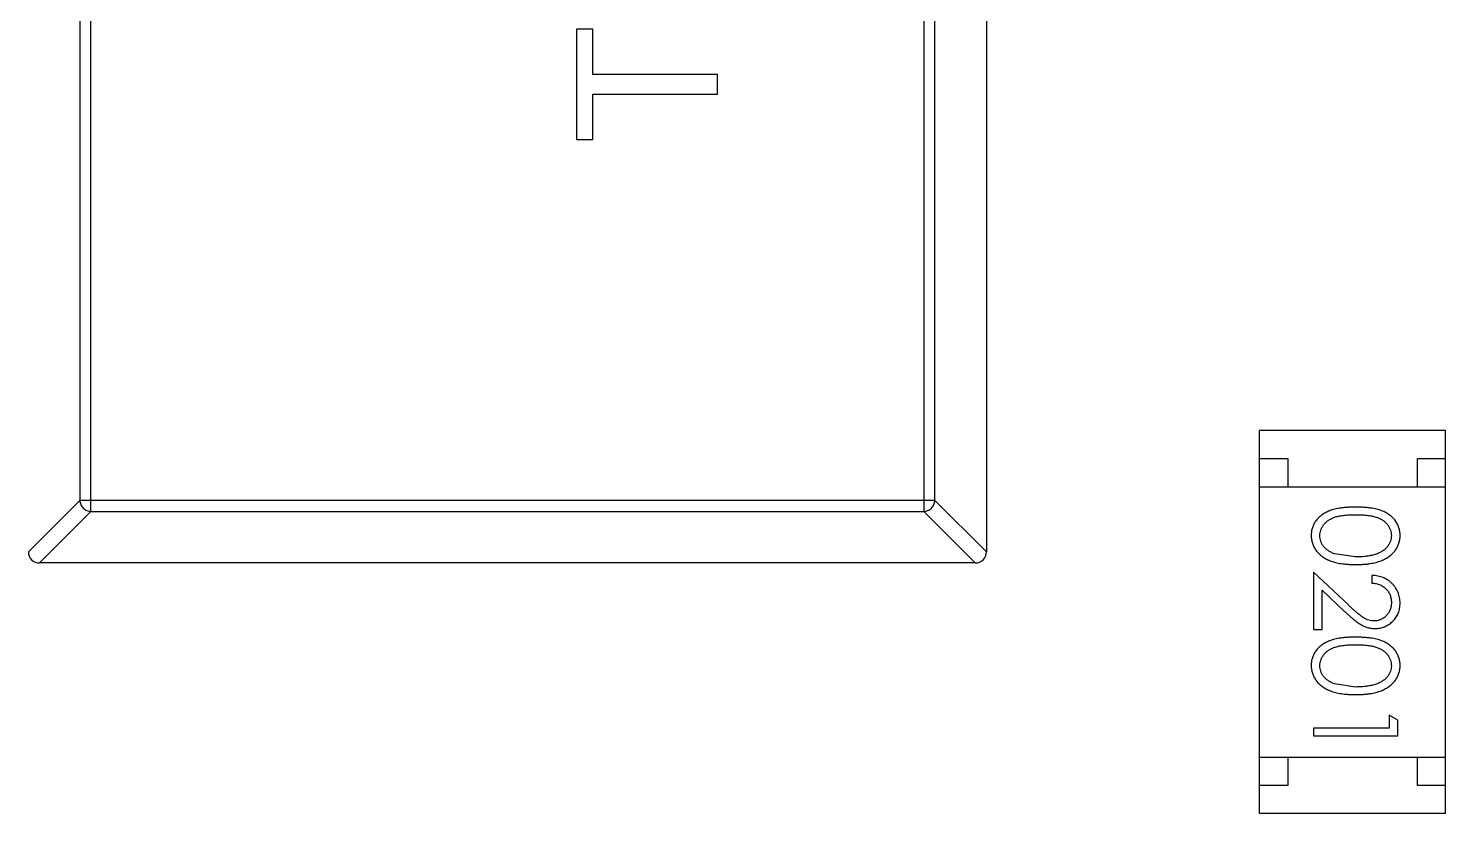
# Model space of a CAD drawing. Header units: inches. Extents: x 246 to 500, y -220 to -17.
# Drawn here: x 435.49 to 438.005, y -150.553 to -149.16 of the extents above; entities that cross this region are included whole.
import ezdxf

# ---------------------------------------------------------------- set-up
doc = ezdxf.new("R2010")
doc.units = ezdxf.units.IN
doc.header["$LTSCALE"] = 1.21
doc.header["$MEASUREMENT"] = 0
doc.layers.get('0').update_dxf_attribs({"linetype": 'CONTINUOUS'})

msp = doc.modelspace()

# ---------------------------------------------------------------- linework, layer by layer
at = {"color": 7, "linetype": 'Continuous'}
for p, q in [((437.19, -147.1287), (437.19, -150.0887)), ((435.6011, -150.0173), (435.6011, -147.2001)), ((437.0789, -147.2001), (437.0789, -150.0173)), ((435.5814, -147.2198), (435.5814, -149.9976)), ((437.0986, -149.9976), (437.0986, -147.2198)), ((436.4628, -149.1616), (436.4628, -149.3571)), ((436.4916, -149.1616), (436.4628, -149.1616)), ((436.4916, -149.2417), (436.4916, -149.1616)), ((436.7128, -149.2417), (436.4916, -149.2417)), ((436.7128, -149.2769), (436.7128, -149.2417)), ((436.4916, -149.3571), (436.4916, -149.2769)), ((436.4916, -149.2769), (436.7128, -149.2769)), ((436.4628, -149.3571), (436.4916, -149.3571)), ((437.675, -150.5535), (437.675, -149.8735)), ((438.005, -149.8735), (437.675, -149.8735)), ((438.005, -150.5535), (438.005, -149.8735)), ((437.675, -149.9235), (437.725, -149.9235)), ((437.725, -149.9235), (437.725, -149.9735)), ((437.955, -149.9735), (437.955, -149.9235)), ((437.955, -149.9235), (438.005, -149.9235)), ((437.675, -149.9735), (438.005, -149.9735)), ((435.49, -150.089), (435.5814, -149.9976)), ((435.6011, -150.0173), (435.5097, -150.1087)), ((437.0986, -149.9976), (435.5814, -149.9976)), ((435.6011, -150.0173), (437.0789, -150.0173)), ((437.1703, -150.1087), (437.0789, -150.0173)), ((437.0986, -149.9976), (437.19, -150.089)), ((437.8453, -150.098), (437.8076, -150.0923)), ((437.17, -150.1087), (435.51, -150.1087)), ((437.8324, -150.1831), (437.7703, -150.1249)), ((437.7703, -150.1249), (437.7703, -150.2268)), ((437.8742, -150.1307), (437.8742, -150.1442)), ((437.7857, -150.157), (437.8258, -150.1946)), ((437.7857, -150.2268), (437.7857, -150.157)), ((437.7703, -150.2268), (437.7857, -150.2268)), ((437.8453, -150.3288), (437.8076, -150.3231)), ((437.9203, -150.3876), (437.9049, -150.3788)), ((437.9049, -150.3788), (437.9049, -150.4018)), ((437.9203, -150.4153), (437.9203, -150.3876)), ((437.9049, -150.4018), (437.7703, -150.4018)), ((437.7703, -150.4018), (437.7703, -150.4153)), ((437.7703, -150.4153), (437.9203, -150.4153)), ((437.675, -150.4535), (438.005, -150.4535)), ((437.725, -150.4535), (437.725, -150.5035)), ((437.955, -150.5035), (437.955, -150.4535)), ((437.725, -150.5035), (437.675, -150.5035)), ((438.005, -150.5035), (437.955, -150.5035)), ((438.005, -150.5535), (437.675, -150.5535))]:
    msp.add_line(p, q, dxfattribs=at)
for centre, start, end in [((435.51, -150.0887), 179.9999, 269.9999), ((437.17, -150.0887), 269.9999, 359.9999)]:
    msp.add_arc(centre, 0.02, start, end, dxfattribs=at)
for points, knots in [([(435.5814, -149.9976), (435.5815, -150.0001), (435.5827, -150.0052), (435.5871, -150.0116), (435.5935, -150.016), (435.5986, -150.0172), (435.6011, -150.0173)], [0, 0, 0, 0, 0.249032, 0.5, 0.750968, 1, 1, 1, 1]), ([(437.0789, -150.0173), (437.0814, -150.0172), (437.0865, -150.0161), (437.093, -150.0116), (437.0974, -150.0052), (437.0985, -150.0001), (437.0986, -149.9976)], [0, 0, 0, 0, 0.249032, 0.5, 0.750968, 1, 1, 1, 1]), ([(437.8453, -150.0095), (437.8429, -150.0096), (437.8382, -150.0096), (437.8315, -150.0099), (437.8251, -150.0104), (437.8192, -150.0111), (437.8136, -150.012), (437.8085, -150.0131), (437.8038, -150.0144), (437.7994, -150.0159), (437.7954, -150.0176), (437.7917, -150.0194), (437.7882, -150.0215), (437.785, -150.0236), (437.7821, -150.0259), (437.7793, -150.0284), (437.7769, -150.0311), (437.7747, -150.0339), (437.7728, -150.0368), (437.7711, -150.0398), (437.7696, -150.0429), (437.7685, -150.0461), (437.7676, -150.0494), (437.7669, -150.0527), (437.7665, -150.0562), (437.7665, -150.0585), (437.7665, -150.0597)], [0, 0, 0, 0, 0.068113, 0.132564, 0.193427, 0.250218, 0.303569, 0.353576, 0.400235, 0.443586, 0.484619, 0.524292, 0.56238, 0.599049, 0.63494, 0.669782, 0.704009, 0.737842, 0.771098, 0.803896, 0.836415, 0.868639, 0.900715, 0.933378, 0.966213, 1, 1, 1, 1]), ([(437.9242, -150.0597), (437.9241, -150.0585), (437.9241, -150.0562), (437.9237, -150.0527), (437.923, -150.0493), (437.9221, -150.0461), (437.9209, -150.0428), (437.9195, -150.0397), (437.9178, -150.0367), (437.9158, -150.0337), (437.9136, -150.0309), (437.9112, -150.0283), (437.9084, -150.0258), (437.9055, -150.0235), (437.9022, -150.0213), (437.8988, -150.0193), (437.8951, -150.0175), (437.8911, -150.0158), (437.8868, -150.0143), (437.8821, -150.013), (437.877, -150.0119), (437.8715, -150.0111), (437.8655, -150.0104), (437.8591, -150.0099), (437.8523, -150.0096), (437.8477, -150.0096), (437.8453, -150.0095)], [0, 0, 0, 0, 0.033742, 0.066533, 0.099153, 0.13154, 0.164087, 0.196563, 0.229707, 0.263315, 0.297504, 0.331686, 0.366482, 0.4021, 0.438958, 0.476748, 0.515985, 0.556589, 0.599519, 0.645765, 0.695487, 0.748721, 0.805687, 0.866754, 0.931405, 1, 1, 1, 1]), ([(437.7819, -150.0601), (437.7819, -150.0585), (437.7821, -150.0552), (437.7834, -150.0503), (437.7855, -150.0456), (437.7879, -150.0418), (437.7902, -150.039), (437.7921, -150.0369), (437.7942, -150.035), (437.7965, -150.0332), (437.7991, -150.0316), (437.8018, -150.0301), (437.8047, -150.0288), (437.8078, -150.0275), (437.8112, -150.0264), (437.815, -150.0255), (437.8191, -150.0248), (437.8236, -150.0241), (437.8285, -150.0236), (437.8338, -150.0233), (437.8394, -150.023), (437.8433, -150.023), (437.8453, -150.023)], [0, 0, 0, 0, 0.060034, 0.120278, 0.182348, 0.247919, 0.281641, 0.315701, 0.350322, 0.385703, 0.421819, 0.459196, 0.497866, 0.538301, 0.58121, 0.628183, 0.679403, 0.734699, 0.794074, 0.858416, 0.927049, 1, 1, 1, 1]), ([(437.8453, -150.023), (437.8473, -150.023), (437.8512, -150.023), (437.8569, -150.0233), (437.8622, -150.0236), (437.8671, -150.0241), (437.8716, -150.0247), (437.8757, -150.0256), (437.8795, -150.0265), (437.8829, -150.0276), (437.886, -150.0288), (437.8889, -150.0302), (437.8916, -150.0317), (437.8941, -150.0333), (437.8965, -150.035), (437.8986, -150.0369), (437.9005, -150.0389), (437.9028, -150.0418), (437.9051, -150.0456), (437.9073, -150.0503), (437.9085, -150.0552), (437.9087, -150.0585), (437.9088, -150.0601)], [0, 0, 0, 0, 0.073302, 0.142286, 0.206253, 0.266017, 0.321612, 0.372532, 0.419497, 0.462398, 0.502825, 0.541489, 0.579034, 0.615143, 0.650298, 0.684912, 0.718701, 0.752189, 0.817245, 0.879117, 0.939613, 1, 1, 1, 1]), ([(437.7665, -150.0597), (437.7665, -150.0609), (437.7665, -150.0633), (437.767, -150.0668), (437.7676, -150.0702), (437.7686, -150.0736), (437.7698, -150.0768), (437.7712, -150.08), (437.773, -150.0831), (437.7749, -150.0861), (437.7772, -150.089), (437.7797, -150.0917), (437.7825, -150.0943), (437.7856, -150.0967), (437.7889, -150.099), (437.7924, -150.1011), (437.7962, -150.103), (437.8003, -150.1048), (437.8047, -150.1064), (437.8094, -150.1077), (437.8145, -150.1089), (437.82, -150.1098), (437.8258, -150.1105), (437.832, -150.1111), (437.8385, -150.1114), (437.843, -150.1114), (437.8453, -150.1115)], [0, 0, 0, 0, 0.033824, 0.067298, 0.10028, 0.133019, 0.165736, 0.198792, 0.232372, 0.266409, 0.301016, 0.336196, 0.371972, 0.408574, 0.446394, 0.485225, 0.525372, 0.567224, 0.611081, 0.65775, 0.70702, 0.759235, 0.814484, 0.873227, 0.934937, 1, 1, 1, 1]), ([(437.8076, -150.0923), (437.8066, -150.0919), (437.8045, -150.0912), (437.8016, -150.0898), (437.7989, -150.0884), (437.7963, -150.0868), (437.794, -150.085), (437.7919, -150.0832), (437.79, -150.0812), (437.7877, -150.0784), (437.7854, -150.0747), (437.7834, -150.07), (437.7821, -150.0651), (437.7819, -150.0618), (437.7819, -150.0601)], [0, 0, 0, 0, 0.075949, 0.148549, 0.218996, 0.286119, 0.351826, 0.416074, 0.478265, 0.540325, 0.660405, 0.774606, 0.887187, 1, 1, 1, 1]), ([(437.8453, -150.1115), (437.8476, -150.1114), (437.8521, -150.1114), (437.8586, -150.1111), (437.8648, -150.1106), (437.8707, -150.1098), (437.8761, -150.1088), (437.8813, -150.1077), (437.886, -150.1063), (437.8904, -150.1047), (437.8945, -150.1029), (437.8984, -150.101), (437.9019, -150.0988), (437.9052, -150.0966), (437.9082, -150.0942), (437.911, -150.0916), (437.9135, -150.0889), (437.9158, -150.086), (437.9178, -150.083), (437.9195, -150.0799), (437.9209, -150.0768), (437.9221, -150.0735), (437.923, -150.0702), (437.9237, -150.0668), (437.9241, -150.0633), (437.9241, -150.0609), (437.9242, -150.0597)], [0, 0, 0, 0, 0.065278, 0.127205, 0.186168, 0.241675, 0.294115, 0.343609, 0.390387, 0.434463, 0.476646, 0.517002, 0.555936, 0.593716, 0.630057, 0.665601, 0.700745, 0.734917, 0.768681, 0.802087, 0.834849, 0.867433, 0.900138, 0.932806, 0.966212, 1, 1, 1, 1]), ([(437.9088, -150.0601), (437.9087, -150.0618), (437.9085, -150.0651), (437.9073, -150.0699), (437.9051, -150.0746), (437.9028, -150.0783), (437.9005, -150.0812), (437.8985, -150.0832), (437.8963, -150.0852), (437.8938, -150.087), (437.8911, -150.0887), (437.8881, -150.0902), (437.885, -150.0917), (437.8815, -150.093), (437.8779, -150.0942), (437.874, -150.0952), (437.8698, -150.096), (437.8654, -150.0968), (437.8607, -150.0973), (437.8558, -150.0978), (437.8506, -150.0979), (437.8471, -150.098), (437.8453, -150.098)], [0, 0, 0, 0, 0.059689, 0.119507, 0.181075, 0.246162, 0.279894, 0.314468, 0.350403, 0.387474, 0.426147, 0.466624, 0.508745, 0.553328, 0.600058, 0.649177, 0.700552, 0.754894, 0.811825, 0.871514, 0.934319, 1, 1, 1, 1]), ([(437.9242, -150.1796), (437.9241, -150.1779), (437.9241, -150.1746), (437.9234, -150.1698), (437.9223, -150.1652), (437.9207, -150.1608), (437.9187, -150.1565), (437.9163, -150.1525), (437.9135, -150.1487), (437.9101, -150.1451), (437.9065, -150.1419), (437.9026, -150.139), (437.8985, -150.1366), (437.8941, -150.1345), (437.8895, -150.1329), (437.8846, -150.1318), (437.8795, -150.131), (437.876, -150.1308), (437.8742, -150.1307)], [0, 0, 0, 0, 0.06445, 0.126725, 0.187421, 0.247417, 0.306749, 0.366595, 0.427749, 0.490235, 0.553031, 0.614805, 0.676505, 0.738096, 0.801021, 0.864897, 0.931209, 1, 1, 1, 1]), ([(437.8742, -150.1442), (437.8755, -150.1443), (437.8781, -150.1445), (437.8819, -150.1453), (437.8854, -150.1462), (437.8888, -150.1474), (437.8918, -150.149), (437.8947, -150.1507), (437.8973, -150.1527), (437.8997, -150.155), (437.9018, -150.1574), (437.9037, -150.16), (437.9053, -150.1628), (437.9065, -150.1658), (437.9075, -150.1688), (437.9083, -150.1721), (437.9087, -150.1754), (437.9087, -150.1777), (437.9088, -150.1789)], [0, 0, 0, 0, 0.073648, 0.143686, 0.210962, 0.275557, 0.338064, 0.399311, 0.4594, 0.51934, 0.579024, 0.637809, 0.695959, 0.754122, 0.813113, 0.873453, 0.935561, 1, 1, 1, 1]), ([(437.8258, -150.1946), (437.8273, -150.196), (437.8303, -150.1988), (437.8346, -150.2027), (437.8388, -150.2063), (437.8426, -150.2095), (437.8462, -150.2123), (437.8496, -150.2148), (437.8528, -150.2169), (437.8566, -150.2192), (437.8614, -150.2216), (437.8673, -150.2235), (437.8733, -150.2247), (437.8775, -150.2248), (437.8796, -150.2249)], [0, 0, 0, 0, 0.09953, 0.192079, 0.277712, 0.357454, 0.429648, 0.495771, 0.555538, 0.608657, 0.707578, 0.804328, 0.901298, 1, 1, 1, 1]), ([(437.8784, -150.2115), (437.8767, -150.2114), (437.8735, -150.2113), (437.8687, -150.2102), (437.8641, -150.2085), (437.8603, -150.2066), (437.8571, -150.2045), (437.8545, -150.2026), (437.8515, -150.2003), (437.8482, -150.1976), (437.8447, -150.1945), (437.8409, -150.1911), (437.8367, -150.1872), (437.8339, -150.1845), (437.8324, -150.1831)], [0, 0, 0, 0, 0.088014, 0.174976, 0.2638, 0.355443, 0.406413, 0.465519, 0.533076, 0.609353, 0.693899, 0.787171, 0.889197, 1, 1, 1, 1]), ([(437.9088, -150.1789), (437.9087, -150.18), (437.9087, -150.1822), (437.9083, -150.1855), (437.9076, -150.1886), (437.9066, -150.1915), (437.9053, -150.1944), (437.9038, -150.1971), (437.9019, -150.1996), (437.8998, -150.2021), (437.8976, -150.2043), (437.8951, -150.2062), (437.8926, -150.2078), (437.89, -150.2092), (437.8872, -150.2102), (437.8844, -150.2109), (437.8814, -150.2114), (437.8794, -150.2114), (437.8784, -150.2115)], [0, 0, 0, 0, 0.068027, 0.133505, 0.19695, 0.26027, 0.322741, 0.384982, 0.448465, 0.513424, 0.578224, 0.640011, 0.700094, 0.760067, 0.819012, 0.877878, 0.938035, 1, 1, 1, 1]), ([(437.8796, -150.2249), (437.8811, -150.2249), (437.884, -150.2248), (437.8883, -150.2242), (437.8924, -150.2232), (437.8965, -150.2219), (437.9003, -150.2201), (437.904, -150.2179), (437.9076, -150.2154), (437.9109, -150.2124), (437.9141, -150.2092), (437.9167, -150.2057), (437.919, -150.2019), (437.921, -150.1979), (437.9224, -150.1937), (437.9234, -150.1892), (437.9241, -150.1845), (437.9241, -150.1813), (437.9242, -150.1796)], [0, 0, 0, 0, 0.06271, 0.123347, 0.183401, 0.242828, 0.302097, 0.36242, 0.423725, 0.487032, 0.550491, 0.612709, 0.674265, 0.73617, 0.799211, 0.863483, 0.930525, 1, 1, 1, 1]), ([(437.8453, -150.2403), (437.8429, -150.2403), (437.8382, -150.2403), (437.8315, -150.2407), (437.8251, -150.2411), (437.8192, -150.2419), (437.8136, -150.2428), (437.8085, -150.2438), (437.8038, -150.2452), (437.7994, -150.2467), (437.7954, -150.2484), (437.7917, -150.2502), (437.7882, -150.2522), (437.785, -150.2544), (437.7821, -150.2567), (437.7793, -150.2592), (437.7769, -150.2618), (437.7747, -150.2646), (437.7728, -150.2676), (437.7711, -150.2706), (437.7696, -150.2737), (437.7685, -150.2769), (437.7676, -150.2801), (437.7669, -150.2835), (437.7665, -150.2869), (437.7665, -150.2893), (437.7665, -150.2905)], [0, 0, 0, 0, 0.068113, 0.132564, 0.193427, 0.250218, 0.303569, 0.353576, 0.400235, 0.443586, 0.484619, 0.524292, 0.56238, 0.599049, 0.63494, 0.669782, 0.704009, 0.737842, 0.771098, 0.803896, 0.836415, 0.868639, 0.900715, 0.933378, 0.966213, 1, 1, 1, 1]), ([(437.9242, -150.2905), (437.9241, -150.2893), (437.9241, -150.2869), (437.9237, -150.2835), (437.923, -150.2801), (437.9221, -150.2768), (437.9209, -150.2736), (437.9195, -150.2705), (437.9178, -150.2675), (437.9158, -150.2645), (437.9136, -150.2617), (437.9112, -150.259), (437.9084, -150.2566), (437.9055, -150.2542), (437.9022, -150.2521), (437.8988, -150.2501), (437.8951, -150.2482), (437.8911, -150.2466), (437.8868, -150.2451), (437.8821, -150.2438), (437.877, -150.2427), (437.8715, -150.2418), (437.8655, -150.2412), (437.8591, -150.2407), (437.8523, -150.2403), (437.8477, -150.2403), (437.8453, -150.2403)], [0, 0, 0, 0, 0.033742, 0.066533, 0.099153, 0.13154, 0.164087, 0.196563, 0.229707, 0.263315, 0.297504, 0.331686, 0.366482, 0.4021, 0.438958, 0.476748, 0.515985, 0.556589, 0.599519, 0.645765, 0.695487, 0.748721, 0.805687, 0.866754, 0.931405, 1, 1, 1, 1]), ([(437.7819, -150.2909), (437.7819, -150.2893), (437.7821, -150.286), (437.7834, -150.2811), (437.7855, -150.2763), (437.7879, -150.2726), (437.7902, -150.2697), (437.7921, -150.2677), (437.7942, -150.2658), (437.7965, -150.264), (437.7991, -150.2624), (437.8018, -150.2609), (437.8047, -150.2595), (437.8078, -150.2583), (437.8112, -150.2572), (437.815, -150.2563), (437.8191, -150.2555), (437.8236, -150.2549), (437.8285, -150.2544), (437.8338, -150.254), (437.8394, -150.2538), (437.8433, -150.2538), (437.8453, -150.2538)], [0, 0, 0, 0, 0.060034, 0.120278, 0.182348, 0.247919, 0.281641, 0.315701, 0.350322, 0.385703, 0.421819, 0.459196, 0.497866, 0.538301, 0.58121, 0.628183, 0.679403, 0.734699, 0.794074, 0.858416, 0.927049, 1, 1, 1, 1]), ([(437.8453, -150.2538), (437.8473, -150.2538), (437.8512, -150.2538), (437.8569, -150.254), (437.8622, -150.2544), (437.8671, -150.2549), (437.8716, -150.2555), (437.8757, -150.2563), (437.8795, -150.2572), (437.8829, -150.2583), (437.886, -150.2596), (437.8889, -150.2609), (437.8916, -150.2624), (437.8941, -150.2641), (437.8965, -150.2658), (437.8986, -150.2677), (437.9005, -150.2697), (437.9028, -150.2726), (437.9051, -150.2763), (437.9073, -150.281), (437.9085, -150.2859), (437.9087, -150.2892), (437.9088, -150.2909)], [0, 0, 0, 0, 0.073302, 0.142286, 0.206253, 0.266017, 0.321612, 0.372532, 0.419497, 0.462398, 0.502825, 0.541489, 0.579034, 0.615143, 0.650298, 0.684912, 0.718701, 0.752189, 0.817245, 0.879117, 0.939613, 1, 1, 1, 1]), ([(437.7665, -150.2905), (437.7665, -150.2916), (437.7665, -150.294), (437.767, -150.2975), (437.7676, -150.301), (437.7686, -150.3043), (437.7698, -150.3076), (437.7712, -150.3108), (437.773, -150.3139), (437.7749, -150.3169), (437.7772, -150.3198), (437.7797, -150.3225), (437.7825, -150.3251), (437.7856, -150.3275), (437.7889, -150.3298), (437.7924, -150.3318), (437.7962, -150.3338), (437.8003, -150.3355), (437.8047, -150.3372), (437.8094, -150.3385), (437.8145, -150.3397), (437.82, -150.3406), (437.8258, -150.3413), (437.832, -150.3419), (437.8385, -150.3421), (437.843, -150.3422), (437.8453, -150.3422)], [0, 0, 0, 0, 0.033824, 0.067298, 0.10028, 0.133019, 0.165736, 0.198792, 0.232372, 0.266409, 0.301016, 0.336196, 0.371972, 0.408574, 0.446394, 0.485225, 0.525372, 0.567224, 0.611081, 0.65775, 0.70702, 0.759235, 0.814484, 0.873227, 0.934937, 1, 1, 1, 1]), ([(437.8076, -150.3231), (437.8066, -150.3227), (437.8045, -150.3219), (437.8016, -150.3206), (437.7989, -150.3191), (437.7963, -150.3175), (437.794, -150.3158), (437.7919, -150.3139), (437.79, -150.3119), (437.7877, -150.3091), (437.7854, -150.3054), (437.7834, -150.3007), (437.7821, -150.2959), (437.7819, -150.2926), (437.7819, -150.2909)], [0, 0, 0, 0, 0.075949, 0.148549, 0.218996, 0.286119, 0.351826, 0.416074, 0.478265, 0.540325, 0.660405, 0.774606, 0.887187, 1, 1, 1, 1]), ([(437.8453, -150.3422), (437.8476, -150.3422), (437.8521, -150.3421), (437.8586, -150.3419), (437.8648, -150.3413), (437.8707, -150.3406), (437.8761, -150.3396), (437.8813, -150.3385), (437.886, -150.337), (437.8904, -150.3355), (437.8945, -150.3336), (437.8984, -150.3317), (437.9019, -150.3296), (437.9052, -150.3274), (437.9082, -150.3249), (437.911, -150.3224), (437.9135, -150.3197), (437.9158, -150.3168), (437.9178, -150.3138), (437.9195, -150.3107), (437.9209, -150.3075), (437.9221, -150.3043), (437.923, -150.301), (437.9237, -150.2975), (437.9241, -150.294), (437.9241, -150.2916), (437.9242, -150.2905)], [0, 0, 0, 0, 0.065278, 0.127205, 0.186168, 0.241675, 0.294115, 0.343609, 0.390387, 0.434463, 0.476646, 0.517002, 0.555936, 0.593716, 0.630057, 0.665601, 0.700745, 0.734917, 0.768681, 0.802087, 0.834849, 0.867433, 0.900138, 0.932806, 0.966212, 1, 1, 1, 1]), ([(437.9088, -150.2909), (437.9087, -150.2925), (437.9085, -150.2958), (437.9073, -150.3007), (437.9051, -150.3053), (437.9028, -150.3091), (437.9005, -150.312), (437.8985, -150.314), (437.8963, -150.316), (437.8938, -150.3178), (437.8911, -150.3195), (437.8881, -150.321), (437.885, -150.3225), (437.8815, -150.3238), (437.8779, -150.3249), (437.874, -150.326), (437.8698, -150.3268), (437.8654, -150.3276), (437.8607, -150.3281), (437.8558, -150.3285), (437.8506, -150.3287), (437.8471, -150.3287), (437.8453, -150.3288)], [0, 0, 0, 0, 0.059689, 0.119507, 0.181075, 0.246162, 0.279894, 0.314468, 0.350403, 0.387474, 0.426147, 0.466624, 0.508745, 0.553328, 0.600058, 0.649177, 0.700552, 0.754894, 0.811825, 0.871514, 0.934319, 1, 1, 1, 1])]:
    msp.add_open_spline(points, degree=3, knots=knots, dxfattribs=at)

doc.saveas('drawing.dxf')
